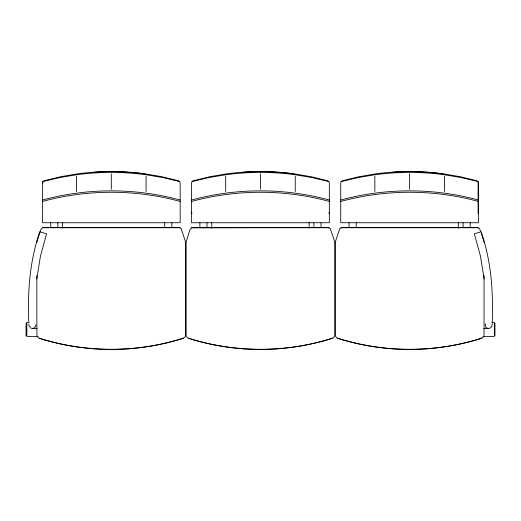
<?xml version="1.0" encoding="UTF-8"?>
<svg xmlns="http://www.w3.org/2000/svg" width="521" height="521" viewBox="0 0 521 521"><rect width="100%" height="100%" fill="white"/><g stroke="black" fill="none" stroke-linecap="round" stroke-linejoin="round"><path stroke-width="0.78" d="M36.867 242.245L38.697 236.137M36.796 278.911L40.456 256.098L46.59 233.825L40.215 231.891M35.884 324.876L35.487 326.654L34.099 327.956L32.315 328.438L30.563 327.956M485.298 323.684L485.429 326.654L486.816 327.956L488.6 328.438L490.352 327.956L491.661 326.654L492.137 324.876C493.459 293.564 491.498 261.724 481.183 231.897M313.902 227.488L313.902 222.741L329.337 222.741L329.337 183.027L328.914 181.601L327.755 180.767L311.35 176.769L294.586 173.897A245.163 236.808 0 0 0 226.329 173.903L209.566 176.769L193.161 180.767L192.002 181.601L191.578 183.027L191.578 222.741L313.681 222.741M356.397 222.741L478.506 222.741L478.506 183.027L478.076 181.601L476.917 180.767L460.512 176.769L443.749 173.897A245.163 236.808 0 0 0 375.491 173.903L358.728 176.769L342.323 180.767L341.164 181.601L340.741 183.027L340.741 222.741L356.182 222.741L356.182 227.488M39.733 231.897C29.853 260.689 27.45 291.376 28.779 321.62M38.938 235.401C40.254 232.802 39.948 227.762 43.816 227.488L178.775 227.488L181.061 228.472L185.717 242.245L185.717 335.166L185.443 336.462L183.509 338.181C136.847 352.997 85.744 352.997 39.075 338.181L37.929 337.53L36.867 335.166L36.867 275.544M328.914 213.291L329.337 212.08M478.506 212.08L478.076 213.291L478.076 181.601L461.319 177.602L444.257 174.73A252.444 243.841 0 0 0 374.99 174.73L357.927 177.602L341.164 181.601M191.735 227.742L190.015 229.546L186.036 242.245L186.036 335.166L187.091 337.53L188.237 338.181C234.906 352.997 286.009 352.997 332.678 338.181L334.606 336.462L334.879 335.166L334.879 242.245L330.223 228.472L327.937 227.488L191.735 227.742L329.181 227.742M480.785 231.741L479.392 228.472L477.099 227.488L342.141 227.488L339.855 228.472L335.198 242.245L335.198 335.166L336.253 337.53L337.4 338.181C384.068 352.997 435.172 352.997 481.84 338.181L483.768 336.462L484.048 335.166L484.048 275.544M192.002 181.601L208.758 177.602L225.827 174.73A252.444 243.841 0 0 1 295.088 174.73L312.151 177.602L328.914 181.601M480.701 231.891L474.325 233.825L480.46 256.098L484.12 278.911M164.519 222.741L42.409 222.741L42.409 183.027L42.839 181.601L43.998 180.767L60.403 176.769L77.167 173.897A245.163 236.808 0 0 1 145.424 173.903L162.187 176.769L178.592 180.767L179.752 181.601L180.175 183.027L180.175 222.741L164.734 222.741L164.734 227.488M42.572 227.742L180.019 227.742M340.897 227.742L478.343 227.742M29.261 322.408L26.845 322.408L26.845 336.455L38.124 336.455M491.941 322.356L494.357 322.356L494.357 336.41L483.071 336.41M32.315 328.438L37.199 328.438M483.716 328.438L488.6 328.438M480.219 338.181L481.84 338.181A237.53 237.283 2.1 0 1 409.623 349.422A237.53 237.276 -1.9 0 1 337.406 338.175M74.75 346.595L76.372 346.595M223.913 346.595L225.541 346.595M295.374 346.595L297.003 346.595M373.075 346.595L374.703 346.595M444.543 346.595L446.165 346.595M92.966 348.712L95.356 348.712M127.228 348.712L129.618 348.712M242.128 348.712L245.319 348.712M275.596 348.712L278.787 348.712M391.297 348.712L394.482 348.712M424.758 348.712L427.949 348.712M179.752 181.601L162.988 177.602L145.926 174.73A252.444 243.841 0 0 0 76.659 174.73L59.596 177.602L42.839 181.601L42.839 183.118M30.648 327.025L29.254 326.654L28.779 324.042M191.578 212.08L192.002 213.291M481.261 233.206L481.977 235.401M482.218 236.137L484.048 242.245M494.95 323.15L494.95 335.817M470.189 222.741L470.189 227.488M463.065 222.741L463.065 227.488M458.311 222.591L458.311 228.237M444.387 176.157L444.387 191.565M409.623 173.851L409.623 189.26M374.853 176.157L374.853 191.565M349.05 222.741L349.05 227.488M321.027 222.741L321.027 227.488M309.148 222.591L309.148 228.237M295.225 176.157L295.225 191.565M260.454 173.851L260.454 189.26M225.691 176.157L225.691 191.565M211.767 222.591L211.767 228.237M207.013 222.741L207.013 227.488M199.888 222.741L199.888 227.488M171.865 222.741L171.865 227.488M146.062 176.157L146.062 191.565M111.292 173.851L111.292 189.26M76.528 176.157L76.528 191.565M62.605 222.591L62.605 228.237M57.851 222.741L57.851 227.488M50.726 222.741L50.726 227.488M26.05 323.196L26.05 335.863M188.237 338.188A237.53 237.289 -2.2 0 0 260.454 349.422A237.53 237.276 1.9 0 0 332.672 338.175M183.516 338.188A237.53 237.289 2.2 0 1 111.292 349.422A237.53 237.289 -2.2 0 1 39.075 338.188M392.977 172.158A232.229 224.317 0 0 1 442.817 173.884M243.815 172.158A232.229 224.317 0 0 1 293.655 173.884M94.653 172.158A232.229 224.317 0 0 1 127.938 172.158M128.726 172.217A232.229 224.317 0 0 1 144.493 173.884M42.409 200.038A254.443 245.775 0 0 1 180.175 200.038M42.409 201.445A254.443 245.775 0 0 1 180.175 201.445M191.578 201.445A254.443 245.775 0 0 1 329.337 201.445M340.741 200.038A254.443 245.775 0 0 1 478.506 200.038M340.741 201.445A254.443 245.775 0 0 1 478.506 201.445M191.578 200.038A254.443 245.775 0 0 1 329.337 200.038"/></g></svg>
